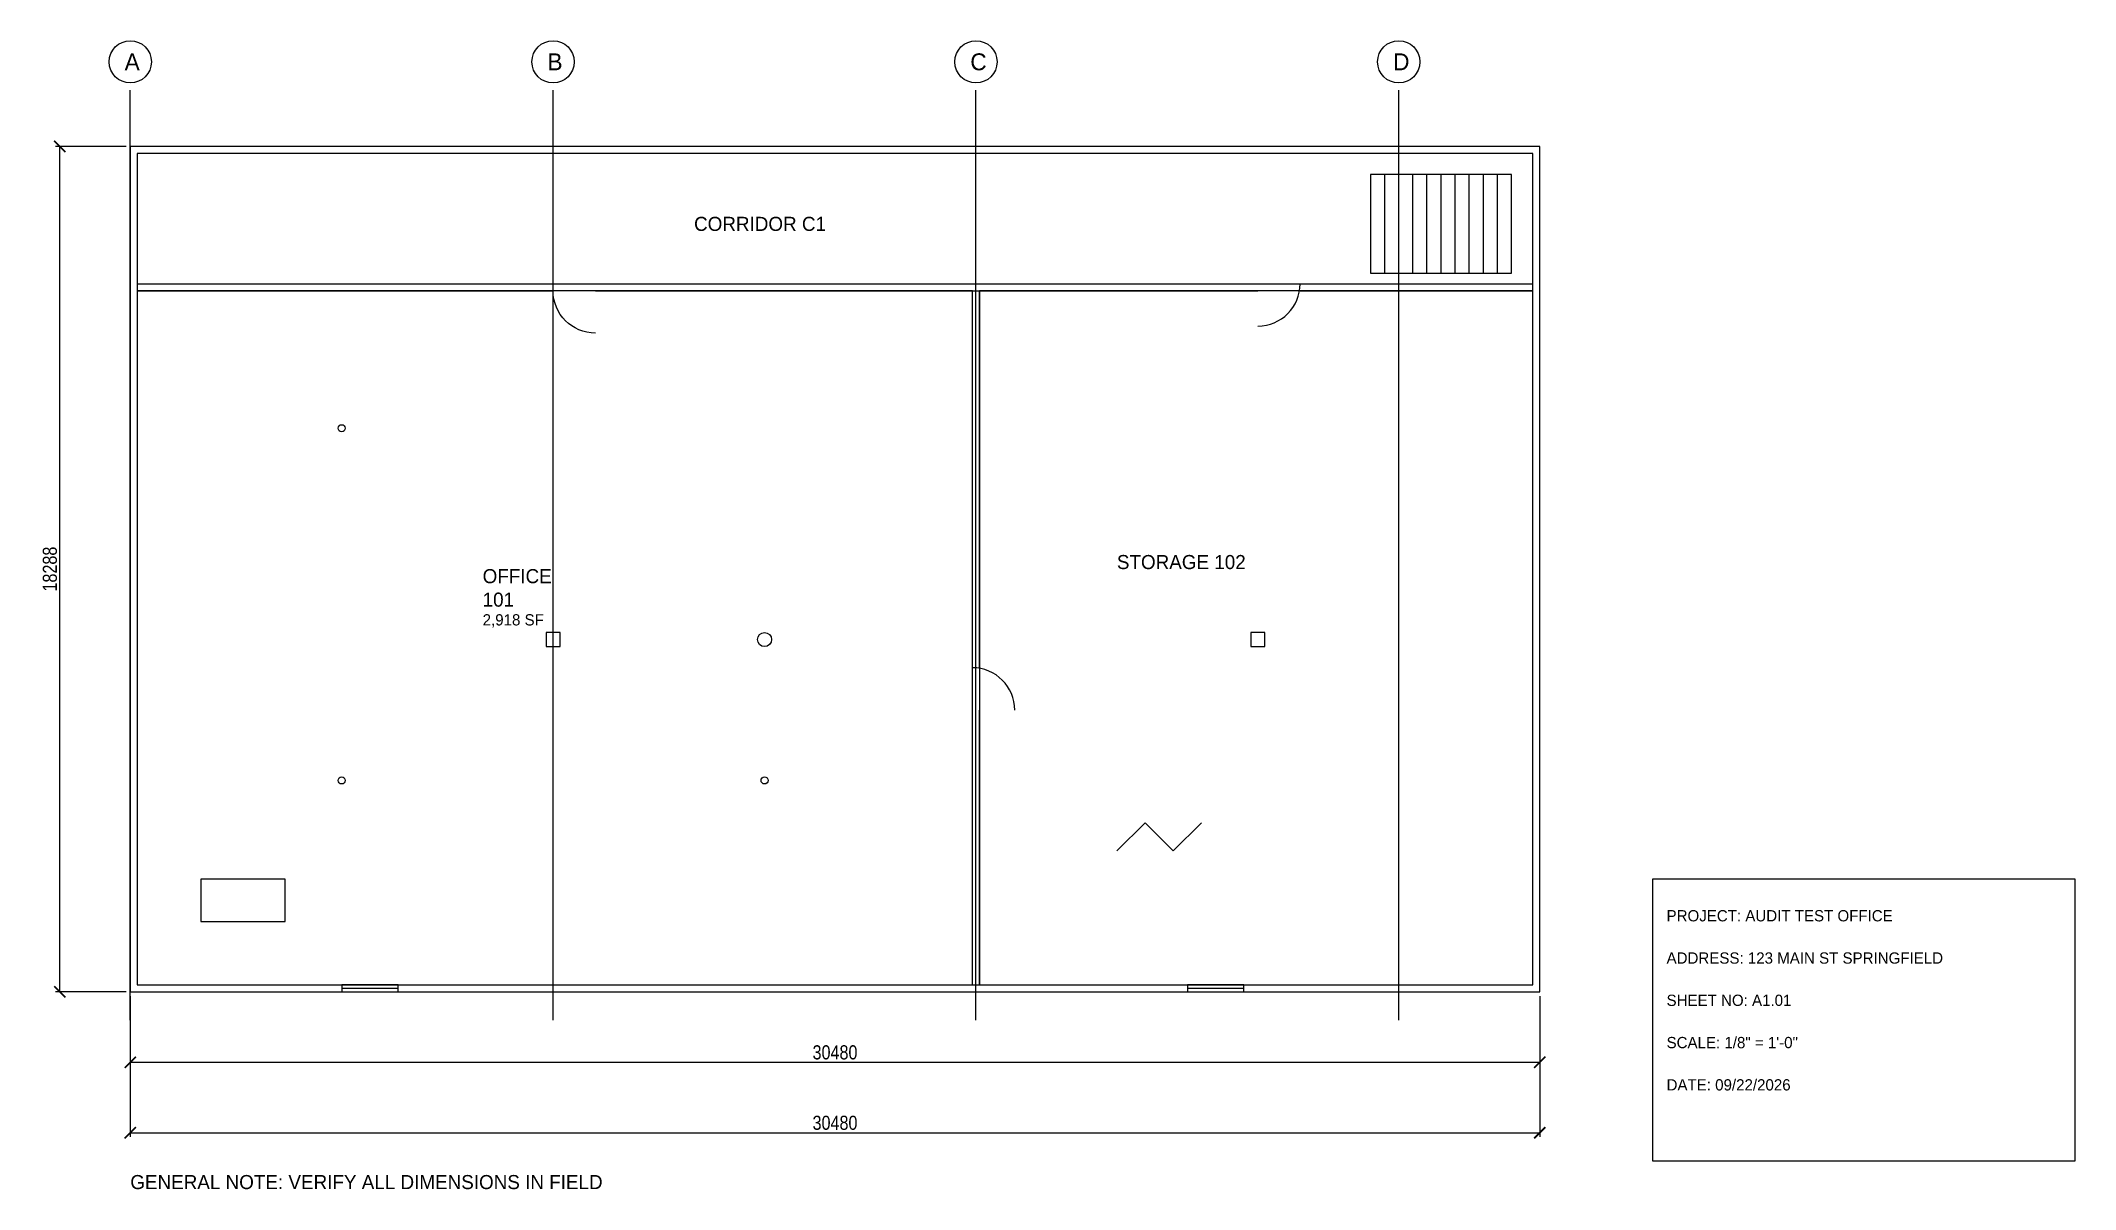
# Model space of a CAD drawing. Header units: millimetres. Extents: x 302863 to 346862, y 117648 to 142494.
import ezdxf

# ---------------------------------------------------------------- set-up
doc = ezdxf.new("R2010")
doc.units = ezdxf.units.MM
for name, color, linetype in [('A-ANNO-DIMS', 2, 'Continuous'), ('A-ANNO-NOTE', 7, 'Continuous'), ('A-AREA', 3, 'Continuous'), ('A-AREA-IDEN', 2, 'Continuous'), ('A-DOOR', 1, 'Continuous'), ('A-FLOR-STRS', 6, 'Continuous'), ('A-FURN', 9, 'Continuous'), ('A-GLAZ', 4, 'Continuous'), ('A-WALL', 7, 'Continuous'), ('F-SPRN', 1, 'Continuous'), ('G-ANNO-TTLB', 7, 'Continuous'), ('MISC-STUFF', 30, 'Continuous'), ('S-COLS', 3, 'Continuous'), ('S-GRID', 8, 'Continuous')]:
    doc.layers.add(name, color=color, linetype=linetype)
doc.styles.add('OpenSansCondensed-Light', font='OpenSansCondensed-Light.ttf')
doc.dimstyles.new('EZDXF', dxfattribs={"dimtxt": 0.25, "dimasz": 0.175, "dimexe": 0.375, "dimexo": 0.125, "dimgap": 0.1, "dimtad": 1, "dimlfac": 100, "dimzin": 12, "dimdsep": 46, "dimtxsty": 'OpenSansCondensed-Light', "dimblk": 'ARCHTICK', "dimcen": 2.5, "dimazin": 3, "dimtfac": 0.5, "dimtmove": 2, "dimatfit": 3})

# ---------------------------------------------------------------- blocks, each defined once
blk = doc.blocks.new('DOOR-36')
blk.add_line((0, 0), (0, 914.4))
blk.add_arc((0, 0), 914.4, 0, 90)
blk = doc.blocks.new('WINDOW-48')
blk.add_line((0, 0), (1219.2, 0))
blk.add_lwpolyline([(0, -76.2), (1219.2, -76.2), (1219.2, 76.2), (0, 76.2)], close=True)
blk = doc.blocks.new('COL-12')
blk.add_lwpolyline([(-152.4, -152.4), (152.4, -152.4), (152.4, 152.4), (-152.4, 152.4)], close=True)
blk = doc.blocks.new('_ARCHTICK')
at = {"color": 0, "linetype": 'BYBLOCK', "const_width": 0.15}
blk.add_lwpolyline([(-0.5, -0.5), (0.5, 0.5)], dxfattribs=at)
blk = doc.blocks.new('TITLEBLOCK')
blk.add_lwpolyline([(0, 0), (9144, 0), (9144, 6096), (0, 6096)], close=True)
for s, p in [('PROJECT: AUDIT TEST OFFICE', (304.8, 5181.6)), ('ADDRESS: 123 MAIN ST SPRINGFIELD', (304.8, 4267.2)), ('SHEET NO: A1.01', (304.8, 3352.8)), ('SCALE: 1/8" = 1\'-0"', (304.8, 2438.4)), ('DATE: 09/22/2026', (304.8, 1524))]:
    blk.add_text(s, height=243.84).set_placement(p)

msp = doc.modelspace()

# ---------------------------------------------------------------- linework, layer by layer
at = {"layer": 'A-AREA'}
for points in [[(304952.4, 137236.2), (335127.6, 137236.2), (335127.6, 140055.6), (304952.4, 140055.6)], [(304952.4, 122072.4), (323011.8, 122072.4), (323011.8, 137083.8), (304952.4, 137083.8)], [(323164.2, 122072.4), (335127.6, 122072.4), (335127.6, 137083.8), (323164.2, 137083.8)]]:
    msp.add_lwpolyline(points, close=True, dxfattribs=at)
at = {"layer": 'A-FLOR-STRS'}
for p, q in [((331927.2, 137464.8), (331927.2, 139598.4)), ((332232, 137464.8), (332232, 139598.4)), ((332536.8, 137464.8), (332536.8, 139598.4)), ((332841.6, 137464.8), (332841.6, 139598.4)), ((333146.4, 137464.8), (333146.4, 139598.4)), ((333451.2, 137464.8), (333451.2, 139598.4)), ((333756, 137464.8), (333756, 139598.4)), ((334060.8, 137464.8), (334060.8, 139598.4)), ((334365.6, 137464.8), (334365.6, 139598.4))]:
    msp.add_line(p, q, dxfattribs=at)
msp.add_lwpolyline([(331622.4, 137464.8), (334670.4, 137464.8), (334670.4, 139598.4), (331622.4, 139598.4)], close=True, dxfattribs=at)
at = {"layer": 'A-FURN'}
msp.add_lwpolyline([(306324, 123444), (308152.8, 123444), (308152.8, 124358.4), (306324, 124358.4)], close=True, dxfattribs=at)
at = {"layer": 'A-WALL'}
for p, q in [((304952.4, 137236.2), (313944, 137236.2)), ((304952.4, 137083.8), (313944, 137083.8)), ((314858.4, 137236.2), (329184, 137236.2)), ((314858.4, 137083.8), (329184, 137083.8)), ((323011.8, 128930.4), (323011.8, 137083.8)), ((323164.2, 128930.4), (323164.2, 137083.8)), ((330098.4, 137236.2), (335127.6, 137236.2)), ((330098.4, 137083.8), (335127.6, 137083.8)), ((323011.8, 122072.4), (323011.8, 128016)), ((323164.2, 122072.4), (323164.2, 128016))]:
    msp.add_line(p, q, dxfattribs=at)
for points in [[(304800, 121920), (335280, 121920), (335280, 140208), (304800, 140208)], [(304952.4, 122072.4), (335127.6, 122072.4), (335127.6, 140055.6), (304952.4, 140055.6)]]:
    msp.add_lwpolyline(points, close=True, dxfattribs=at)
at = {"layer": 'F-SPRN'}
for centre in [(309372, 134112), (309372, 126492), (318516, 126492)]:
    msp.add_circle(centre, 76.2, dxfattribs=at)
at = {"layer": 'MISC-STUFF'}
msp.add_lwpolyline([(326136, 124968), (326745.6, 125577.6), (327355.2, 124968), (327964.8, 125577.6)], dxfattribs=at)
at = {"layer": 'S-COLS'}
msp.add_circle((318516, 129540), 152.4, dxfattribs=at)
at = {"layer": 'S-GRID'}
for p, q in [((304800, 121310.4), (304800, 141427.2)), ((313944, 121310.4), (313944, 141427.2)), ((323088, 121310.4), (323088, 141427.2)), ((332232, 121310.4), (332232, 141427.2))]:
    msp.add_line(p, q, dxfattribs=at)
for centre in [(304800, 142036.8), (313944, 142036.8), (323088, 142036.8), (332232, 142036.8)]:
    msp.add_circle(centre, 457.2, dxfattribs=at)

# ---------------------------------------------------------------- block references
at = {"layer": 'A-DOOR', "xscale": -1, "rotation": 90}
msp.add_blockref('DOOR-36', (314858.4, 137083.8), dxfattribs=at)
at = {"layer": 'A-DOOR', "rotation": 270}
msp.add_blockref('DOOR-36', (329184, 137236.2), dxfattribs=at)
at = {"layer": 'A-DOOR'}
msp.add_blockref('DOOR-36', (323011.8, 128016), dxfattribs=at)
at = {"layer": 'A-GLAZ'}
for p in [(309372, 121996.2), (327660, 121996.2)]:
    msp.add_blockref('WINDOW-48', p, dxfattribs=at)
at = {"layer": 'G-ANNO-TTLB'}
msp.add_blockref('TITLEBLOCK', (337718.4, 118262.4), dxfattribs=at)
at = {"layer": 'S-COLS'}
for p in [(313944, 129540), (329184, 129540)]:
    msp.add_blockref('COL-12', p, dxfattribs=at)

# ---------------------------------------------------------------- texts
at = {"layer": 'A-ANNO-NOTE'}
msp.add_text('GENERAL NOTE: VERIFY ALL DIMENSIONS IN FIELD', height=304.8, dxfattribs=at).set_placement((304800, 117652.8))
at = {"layer": 'A-AREA-IDEN'}
for s, height, p in [('CORRIDOR C1', 304.8, (316992, 138379.2)), ('STORAGE 102', 304.8, (326136, 131064)), ('2,918 SF', 243.84, (312420, 129844.8))]:
    msp.add_text(s, height=height, dxfattribs=at).set_placement(p)
at = {"layer": 'A-AREA-IDEN', "insert": (312420, 131064), "char_height": 304.8, "attachment_point": 1}
msp.add_mtext('OFFICE\\P101', dxfattribs=at)
at = {"layer": 'S-GRID'}
for s, p in [('A', (304678.08, 141853.92)), ('B', (313822.08, 141853.92)), ('C', (322966.08, 141853.92)), ('D', (332110.08, 141853.92))]:
    msp.add_text(s, height=365.76, dxfattribs=at).set_placement(p)

# ---------------------------------------------------------------- dimensions: what is measured, and where the dimension line sits
at = {"layer": 'A-ANNO-DIMS'}
msp.add_linear_dim(base=(303276, 121920), p1=(304800, 121920), p2=(304800, 140208), angle=90, text='18288', dimstyle='EZDXF', override={"dimtxt": 304.8, "dimasz": 243.84, "dimexe": 91.44, "dimexo": 91.44, "dimgap": 60.96, "dimlfac": 1}, dxfattribs=at).render()
msp.add_linear_dim(base=(304800, 120396), p1=(304800, 121920), p2=(335280, 121920), dimstyle='EZDXF', override={"dimtxt": 304.8, "dimasz": 243.84, "dimexe": 91.44, "dimexo": 91.44, "dimgap": 60.96, "dimlfac": 1}, dxfattribs=at).render()
msp.add_linear_dim(base=(304800, 118872), p1=(304800, 121920), p2=(335280, 121920), text='30480', dimstyle='EZDXF', override={"dimtxt": 304.8, "dimasz": 243.84, "dimexe": 91.44, "dimexo": 91.44, "dimgap": 60.96, "dimlfac": 1}, dxfattribs=at).render()

doc.saveas('drawing.dxf')
